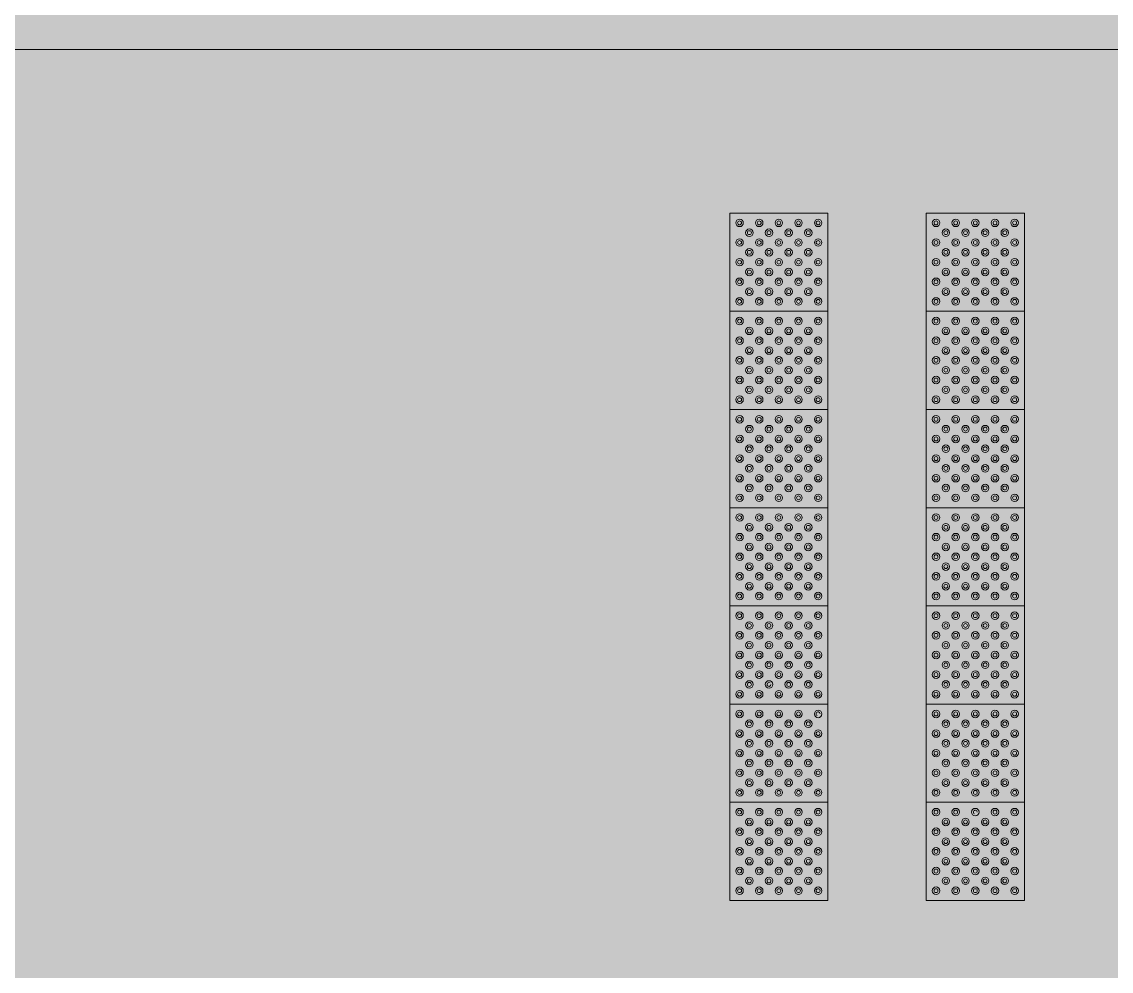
# Model space of a CAD drawing. Header units: millimetres. Extents: x 15878 to 679837, y -72324 to 391440.
# Drawn here: x 182820 to 186147, y 34341 to 37242 of the extents above; entities that cross this region are included whole.
import ezdxf

# ---------------------------------------------------------------- set-up
doc = ezdxf.new("R2010")
doc.units = ezdxf.units.MM
for name, color, linetype, lineweight in [('A-DETL-GENF', 92, 'Continuous', 5), ('A-FLOR', 192, 'Continuous', 5), ('A-GENM', 13, 'Continuous', 5)]:
    doc.layers.add(name, color=color, linetype=linetype, lineweight=lineweight)

# ---------------------------------------------------------------- blocks, each defined once
blk = doc.blocks.new('DLN_Tactile - Positional Tiles-3867764-G_F')
at = {"layer": 'A-GENM'}
for p, q in [((150, 150), (-150, 150)), ((-150, 150), (-150, -150)), ((150, -150), (150, 150)), ((-150, -150), (150, -150))]:
    blk.add_line(p, q, dxfattribs=at)
for centre, radius in [((-120, 120), 11.5), ((-120, 120), 6), ((-90, 90), 11.5), ((-60, 120), 11.5), ((-60, 120), 6), ((-30, 90), 11.5), ((0, 120), 11.5), ((0, 120), 6), ((30, 90), 11.5), ((60, 120), 11.5), ((60, 120), 6), ((90, 90), 11.5), ((120, 120), 11.5), ((120, 120), 6), ((-120, 60), 11.5), ((-90, 90), 6), ((-60, 60), 11.5), ((-30, 90), 6), ((0, 60), 11.5), ((30, 90), 6), ((60, 60), 11.5), ((90, 90), 6), ((120, 60), 11.5), ((-120, 60), 6), ((-90, 30), 11.5), ((-90, 30), 6), ((-60, 60), 6), ((-30, 30), 11.5), ((-30, 30), 6), ((0, 60), 6), ((30, 30), 11.5), ((30, 30), 6), ((60, 60), 6), ((90, 30), 11.5), ((90, 30), 6), ((120, 60), 6), ((-120, 0), 11.5), ((-120, 0), 6), ((-60, 0), 11.5), ((-60, 0), 6), ((0, 0), 11.5), ((0, 0), 6), ((60, 0), 11.5), ((60, 0), 6), ((120, 0), 11.5), ((120, 0), 6), ((-90, -30), 11.5), ((-90, -30), 6), ((-30, -30), 11.5), ((-30, -30), 6), ((30, -30), 11.5), ((30, -30), 6), ((90, -30), 11.5), ((90, -30), 6), ((-120, -60), 11.5), ((-120, -60), 6), ((-60, -60), 11.5), ((-60, -60), 6), ((0, -60), 11.5), ((0, -60), 6), ((60, -60), 11.5), ((60, -60), 6), ((120, -60), 11.5), ((120, -60), 6), ((-90, -90), 11.5), ((-90, -90), 6), ((-30, -90), 11.5), ((-30, -90), 6), ((30, -90), 11.5), ((30, -90), 6), ((90, -90), 11.5), ((90, -90), 6), ((-120, -120), 11.5), ((-120, -120), 6), ((-60, -120), 11.5), ((-60, -120), 6), ((0, -120), 11.5), ((0, -120), 6), ((60, -120), 11.5), ((60, -120), 6), ((120, -120), 11.5), ((120, -120), 6)]:
    blk.add_circle(centre, radius, dxfattribs=at)
blk = doc.blocks.new('DLN_Tactile - Positional Tiles-V700-G_F')
at = {"layer": 'A-GENM'}
for p, q in [((150, 150), (-150, 150)), ((-150, 150), (-150, -150)), ((150, -150), (150, 150)), ((-150, -150), (150, -150))]:
    blk.add_line(p, q, dxfattribs=at)
for centre, radius in [((-120, 120), 11.5), ((-120, 120), 6), ((-90, 90), 11.5), ((-60, 120), 11.5), ((-60, 120), 6), ((-30, 90), 11.5), ((0, 120), 11.5), ((30, 90), 11.5), ((60, 120), 11.5), ((60, 120), 6), ((90, 90), 11.5), ((120, 120), 11.5), ((120, 120), 6), ((-120, 60), 11.5), ((-90, 90), 6), ((-60, 60), 11.5), ((-30, 90), 6), ((0, 60), 11.5), ((30, 90), 6), ((60, 60), 11.5), ((90, 90), 6), ((120, 60), 11.5), ((-120, 60), 6), ((-90, 30), 11.5), ((-90, 30), 6), ((-60, 60), 6), ((-30, 30), 11.5), ((-30, 30), 6), ((0, 60), 6), ((30, 30), 11.5), ((30, 30), 6), ((60, 60), 6), ((90, 30), 11.5), ((90, 30), 6), ((120, 60), 6), ((-120, 0), 11.5), ((-120, 0), 6), ((-60, 0), 11.5), ((-60, 0), 6), ((0, 0), 11.5), ((0, 0), 6), ((60, 0), 11.5), ((60, 0), 6), ((120, 0), 11.5), ((120, 0), 6), ((-90, -30), 11.5), ((-90, -30), 6), ((-30, -30), 11.5), ((-30, -30), 6), ((30, -30), 11.5), ((30, -30), 6), ((90, -30), 11.5), ((90, -30), 6), ((-120, -60), 11.5), ((-120, -60), 6), ((-60, -60), 11.5), ((-60, -60), 6), ((0, -60), 11.5), ((0, -60), 6), ((60, -60), 11.5), ((60, -60), 6), ((120, -60), 11.5), ((120, -60), 6), ((-90, -90), 11.5), ((-90, -90), 6), ((-30, -90), 11.5), ((-30, -90), 6), ((30, -90), 11.5), ((30, -90), 6), ((90, -90), 11.5), ((90, -90), 6), ((-120, -120), 11.5), ((-120, -120), 6), ((-60, -120), 11.5), ((-60, -120), 6), ((0, -120), 11.5), ((0, -120), 6), ((60, -120), 11.5), ((60, -120), 6), ((120, -120), 11.5), ((120, -120), 6)]:
    blk.add_circle(centre, radius, dxfattribs=at)
blk.add_arc((0, 120), 6, 360, 240, dxfattribs=at)
blk = doc.blocks.new('DLN_Tactile - Positional Tiles-V701-G_F')
at = {"layer": 'A-GENM'}
for p, q in [((150, 150), (-150, 150)), ((-150, 150), (-150, -150)), ((150, -150), (150, 150)), ((-150, -150), (150, -150))]:
    blk.add_line(p, q, dxfattribs=at)
for centre, radius in [((-120, 120), 11.5), ((-120, 120), 6), ((-90, 90), 11.5), ((-60, 120), 11.5), ((-60, 120), 6), ((-30, 90), 11.5), ((0, 120), 11.5), ((0, 120), 6), ((30, 90), 11.5), ((60, 120), 11.5), ((60, 120), 6), ((90, 90), 11.5), ((120, 120), 11.5), ((120, 120), 6), ((-120, 60), 11.5), ((-90, 90), 6), ((-60, 60), 11.5), ((-30, 90), 6), ((0, 60), 11.5), ((30, 90), 6), ((60, 60), 11.5), ((90, 90), 6), ((120, 60), 11.5), ((-120, 60), 6), ((-90, 30), 11.5), ((-90, 30), 6), ((-60, 60), 6), ((-30, 30), 11.5), ((-30, 30), 6), ((0, 60), 6), ((30, 30), 11.5), ((30, 30), 6), ((60, 60), 6), ((90, 30), 11.5), ((90, 30), 6), ((120, 60), 6), ((-120, 0), 11.5), ((-120, 0), 6), ((-60, 0), 11.5), ((-60, 0), 6), ((0, 0), 11.5), ((0, 0), 6), ((60, 0), 11.5), ((60, 0), 6), ((120, 0), 11.5), ((120, 0), 6), ((-90, -30), 11.5), ((-90, -30), 6), ((-30, -30), 11.5), ((-30, -30), 6), ((30, -30), 11.5), ((30, -30), 6), ((90, -30), 11.5), ((90, -30), 6), ((-120, -60), 11.5), ((-120, -60), 6), ((-60, -60), 11.5), ((-60, -60), 6), ((0, -60), 11.5), ((0, -60), 6), ((60, -60), 11.5), ((60, -60), 6), ((120, -60), 11.5), ((120, -60), 6), ((-90, -90), 11.5), ((-90, -90), 6), ((-30, -90), 11.5), ((30, -90), 11.5), ((30, -90), 6), ((90, -90), 11.5), ((90, -90), 6), ((-120, -120), 11.5), ((-120, -120), 6), ((-60, -120), 11.5), ((-60, -120), 6), ((0, -120), 11.5), ((0, -120), 6), ((60, -120), 11.5), ((60, -120), 6), ((120, -120), 11.5), ((120, -120), 6)]:
    blk.add_circle(centre, radius, dxfattribs=at)
blk.add_arc((-30, -90), 6, 60, 360, dxfattribs=at)
blk = doc.blocks.new('DLN_Tactile - Positional Tiles-V702-G_F')
at = {"layer": 'A-GENM'}
for p, q in [((150, 150), (-150, 150)), ((-150, 150), (-150, -150)), ((150, -150), (150, 150)), ((-150, -150), (150, -150))]:
    blk.add_line(p, q, dxfattribs=at)
for centre, radius in [((-120, 120), 11.5), ((-120, 120), 6), ((-90, 90), 11.5), ((-60, 120), 11.5), ((-60, 120), 6), ((-30, 90), 11.5), ((0, 120), 11.5), ((0, 120), 6), ((30, 90), 11.5), ((60, 120), 11.5), ((60, 120), 6), ((90, 90), 11.5), ((120, 120), 11.5), ((-120, 60), 11.5), ((-90, 90), 6), ((-60, 60), 11.5), ((-30, 90), 6), ((0, 60), 11.5), ((30, 90), 6), ((60, 60), 11.5), ((90, 90), 6), ((120, 60), 11.5), ((-120, 60), 6), ((-90, 30), 11.5), ((-90, 30), 6), ((-60, 60), 6), ((-30, 30), 11.5), ((-30, 30), 6), ((0, 60), 6), ((30, 30), 11.5), ((30, 30), 6), ((60, 60), 6), ((90, 30), 11.5), ((90, 30), 6), ((120, 60), 6), ((-120, 0), 11.5), ((-120, 0), 6), ((-60, 0), 11.5), ((-60, 0), 6), ((0, 0), 11.5), ((0, 0), 6), ((60, 0), 11.5), ((60, 0), 6), ((120, 0), 11.5), ((120, 0), 6), ((-90, -30), 11.5), ((-90, -30), 6), ((-30, -30), 11.5), ((-30, -30), 6), ((30, -30), 11.5), ((30, -30), 6), ((90, -30), 11.5), ((90, -30), 6), ((-120, -60), 11.5), ((-120, -60), 6), ((-60, -60), 11.5), ((-60, -60), 6), ((0, -60), 11.5), ((0, -60), 6), ((60, -60), 11.5), ((60, -60), 6), ((120, -60), 11.5), ((120, -60), 6), ((-90, -90), 11.5), ((-90, -90), 6), ((-30, -90), 11.5), ((-30, -90), 6), ((30, -90), 11.5), ((30, -90), 6), ((90, -90), 11.5), ((90, -90), 6), ((-120, -120), 11.5), ((-120, -120), 6), ((-60, -120), 11.5), ((-60, -120), 6), ((0, -120), 11.5), ((0, -120), 6), ((60, -120), 11.5), ((60, -120), 6), ((120, -120), 11.5), ((120, -120), 6)]:
    blk.add_circle(centre, radius, dxfattribs=at)
blk.add_arc((120, 120), 6, 360, 240, dxfattribs=at)

msp = doc.modelspace()

# ---------------------------------------------------------------- hatches: boundary and pattern name
at = {"layer": 'A-DETL-GENF', "transparency": 33554585}
h = msp.add_hatch(color=253, dxfattribs=at)
h.paths.add_polyline_path([(193031.8, 30457.5), (193031.8, 31607.5), (195106.8, 31607.5), (195106.8, 34107.5), (202306.8, 34107.5), (202306.8, 35797.5), (205331.8, 35797.5), (205331.8, 52007.5), (202831.8, 52007.5), (202831.8, 51406.3), (202231.8, 51406.3), (202231.8, 48337.5), (196081.8, 48337.5), (196081.8, 52057.5), (193181.8, 52057.5), (193181.8, 49957.5), (189481.8, 49957.5), (189481.8, 52057.5), (177431.8, 52057.5), (177431.8, 45607.5), (166981.8, 45607.5), (166981.8, 31607.5), (190881.8, 31607.5), (190881.8, 30457.5)], flags=0)
h.paths.add_polyline_path([(178081.8, 39607.5), (177481.8, 39607.5), (177481.8, 40207.5), (178081.8, 40207.5)], flags=0)
h.paths.add_polyline_path([(199881.8, 39607.5), (199881.8, 40207.5), (200481.8, 40207.5), (200481.8, 39607.5), (199984.4, 39607.5)], flags=0)
h.paths.add_polyline_path([(189481.8, 39607.5), (189481.8, 40207.5), (190081.8, 40207.5), (190081.8, 39607.5)], flags=0)
h.paths.add_polyline_path([(178081.8, 51407.5), (177481.8, 51407.5), (177481.8, 52007.5), (178081.8, 52007.5), (178081.8, 51515.3)], flags=0)

# ---------------------------------------------------------------- linework, layer by layer
at = {"layer": 'A-FLOR'}
msp.add_line((189481.8, 37157.5), (177331.8, 37157.5), dxfattribs=at)

# ---------------------------------------------------------------- block references
at = {"layer": 'A-GENM'}
for name, p in [('DLN_Tactile - Positional Tiles-3867764-G_F', (185131.8, 36507.5)), ('DLN_Tactile - Positional Tiles-3867764-G_F', (185731.8, 36507.5)), ('DLN_Tactile - Positional Tiles-3867764-G_F', (185131.8, 36207.5)), ('DLN_Tactile - Positional Tiles-3867764-G_F', (185731.8, 36207.5)), ('DLN_Tactile - Positional Tiles-3867764-G_F', (185131.8, 35907.5)), ('DLN_Tactile - Positional Tiles-3867764-G_F', (185731.8, 35907.5)), ('DLN_Tactile - Positional Tiles-3867764-G_F', (185131.8, 35607.5)), ('DLN_Tactile - Positional Tiles-3867764-G_F', (185731.8, 35607.5)), ('DLN_Tactile - Positional Tiles-V701-G_F', (185131.8, 35307.5)), ('DLN_Tactile - Positional Tiles-3867764-G_F', (185731.8, 35307.5)), ('DLN_Tactile - Positional Tiles-V702-G_F', (185131.8, 35007.5)), ('DLN_Tactile - Positional Tiles-3867764-G_F', (185731.8, 35007.5)), ('DLN_Tactile - Positional Tiles-3867764-G_F', (185131.8, 34707.5)), ('DLN_Tactile - Positional Tiles-V700-G_F', (185731.8, 34707.5))]:
    msp.add_blockref(name, p, dxfattribs=at)

doc.saveas('drawing.dxf')
